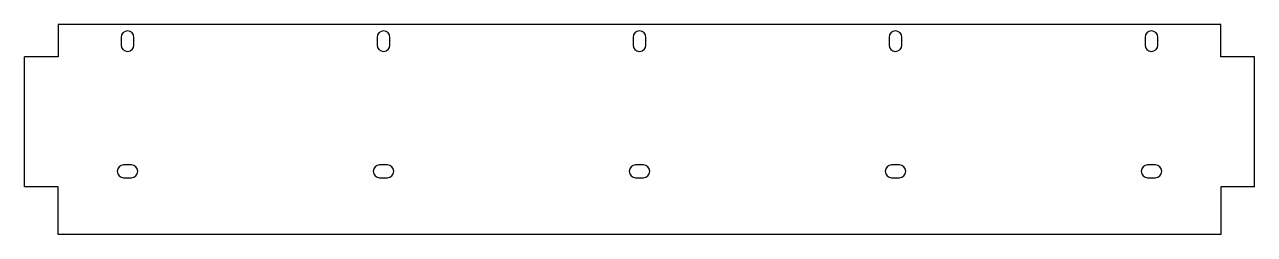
# Model space of a CAD drawing. Header units: inches. Extents: x 0 to 59.8, y -4.2 to 6.1.
import ezdxf

# ---------------------------------------------------------------- set-up
doc = ezdxf.new("R2010")
doc.units = ezdxf.units.IN
doc.header["$MEASUREMENT"] = 0

msp = doc.modelspace()

# ---------------------------------------------------------------- linework, layer by layer
at = {"color": 7, "linetype": 'Continuous', "lineweight": 25}
for p, q in [((1.625, 6.075), (1.625, 4.5)), ((58.125, 6.075), (1.625, 6.075)), ((58.125, 4.5), (58.125, 6.075)), ((4.6875, 5.45), (4.6875, 5.075)), ((5.3125, 5.075), (5.3125, 5.45)), ((17.125, 5.45), (17.125, 5.075)), ((17.75, 5.075), (17.75, 5.45)), ((29.5625, 5.45), (29.5625, 5.075)), ((30.1875, 5.075), (30.1875, 5.45)), ((42, 5.45), (42, 5.075)), ((42.625, 5.075), (42.625, 5.45)), ((54.4375, 5.45), (54.4375, 5.075)), ((55.0625, 5.075), (55.0625, 5.45)), ((0, -1.825), (0, 4.5)), ((1.625, 4.5), (0, 4.5)), ((59.75, 4.5), (58.125, 4.5)), ((59.75, -1.825), (59.75, 4.5)), ((5.1875, -0.7625), (4.8125, -0.7625)), ((17.625, -0.7625), (17.25, -0.7625)), ((30.0625, -0.7625), (29.6875, -0.7625)), ((42.5, -0.7625), (42.125, -0.7625)), ((54.9375, -0.7625), (54.5625, -0.7625)), ((4.8125, -1.3875), (5.1875, -1.3875)), ((17.25, -1.3875), (17.625, -1.3875)), ((29.6875, -1.3875), (30.0625, -1.3875)), ((42.125, -1.3875), (42.5, -1.3875)), ((54.5625, -1.3875), (54.9375, -1.3875)), ((1.625, -1.825), (0, -1.825)), ((1.625, -4.15), (1.625, -1.825)), ((59.75, -1.825), (58.125, -1.825)), ((58.125, -1.825), (58.125, -4.15)), ((58.125, -4.15), (1.625, -4.15))]:
    msp.add_line(p, q, dxfattribs=at)
for centre, start, end in [((5, 5.45), 0, 180), ((17.4375, 5.45), 0, 180), ((29.875, 5.45), 0, 180), ((42.3125, 5.45), 0, 180), ((54.75, 5.45), 0, 180), ((5, 5.075), 180, 0), ((17.4375, 5.075), 180, 0), ((29.875, 5.075), 180, 0), ((42.3125, 5.075), 180, 0), ((54.75, 5.075), 180, 360), ((4.8125, -1.075), 90, 270), ((5.1875, -1.075), 270, 90), ((17.25, -1.075), 90, 270), ((17.625, -1.075), 270, 90), ((29.6875, -1.075), 90, 270), ((30.0625, -1.075), 270, 90), ((42.125, -1.075), 90, 270), ((42.5, -1.075), 270, 90), ((54.5625, -1.075), 90, 270), ((54.9375, -1.075), 270, 90)]:
    msp.add_arc(centre, 0.3125, start, end, dxfattribs=at)

doc.saveas('drawing.dxf')
